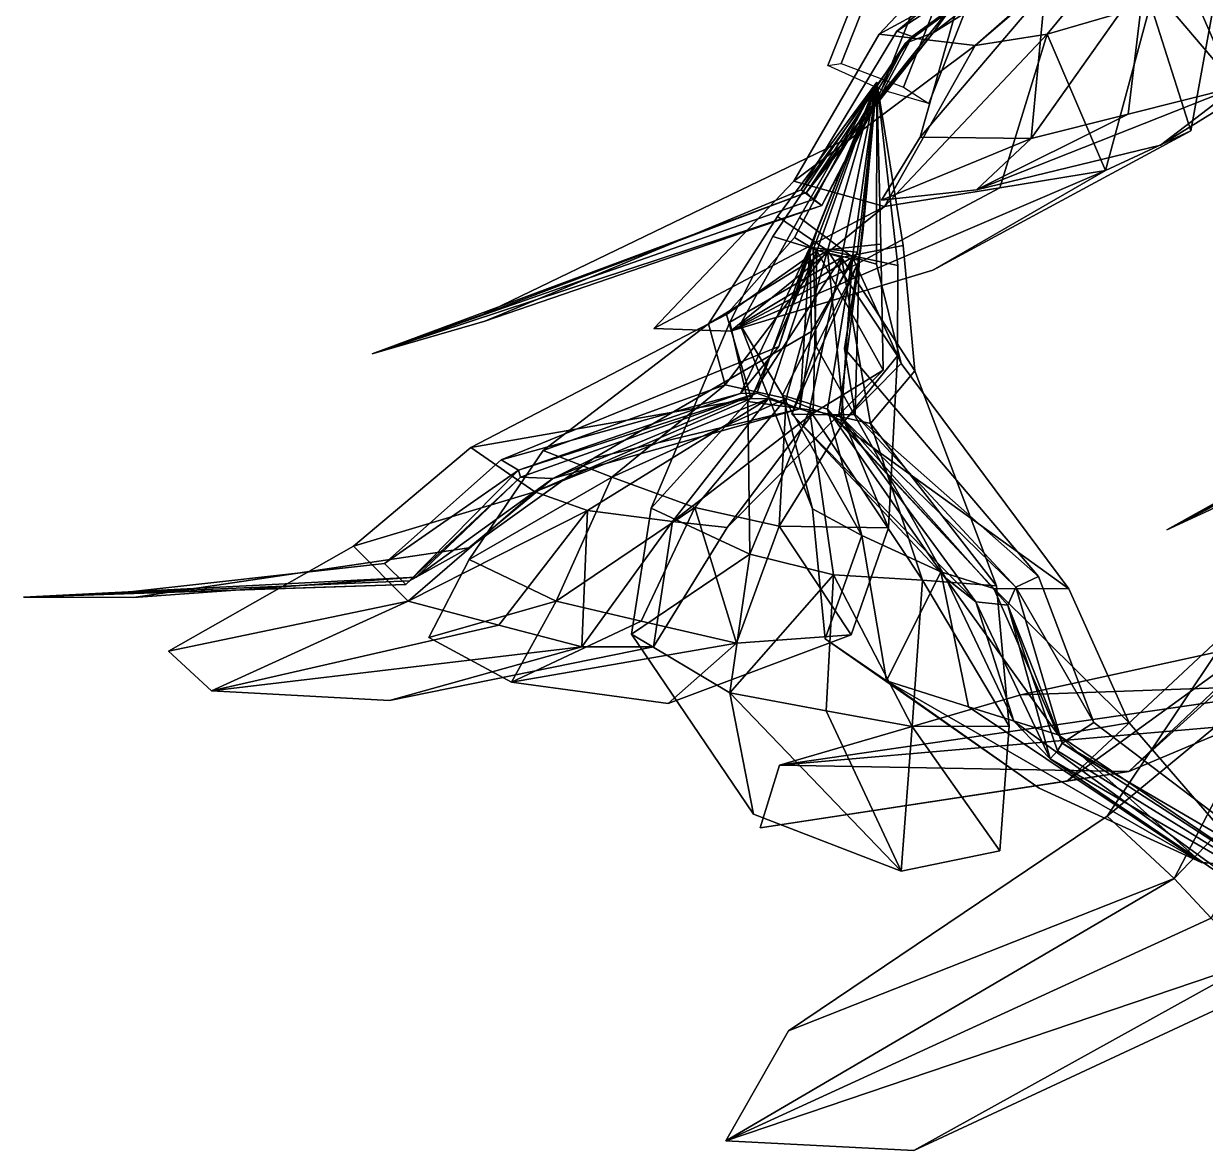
# Model space of a CAD drawing. Header units: metres. Extents: x -488 to 282, y -579 to 399.
# Drawn here: x -27.3 to 29.6, y -548.7 to -494.5 of the extents above; entities that cross this region are included whole.
import ezdxf

# ---------------------------------------------------------------- set-up
doc = ezdxf.new("R2010")
doc.units = ezdxf.units.M

msp = doc.modelspace()

# ---------------------------------------------------------------- linework, layer by layer
at = {"layer": 'coreopsi_1Pdcel', "color": 3}
for points in [[(15.198, -487.0101, 26.0149), (11.4517, -496.4771, 25.01348), (12.09567, -496.3946, 21.85), (15.9018, -486.7533, 22.8736)], [(17.8444, -488.0185, 27.5668), (14.0383, -497.6598, 26.5431), (11.4517, -496.4771, 25.01348), (15.198, -487.0101, 26.0149)], [(15.9018, -486.7533, 22.8736), (12.09567, -496.3946, 21.85), (15.08613, -497.5255, 21.3951), (18.9897, -487.6006, 22.4548)], [(18.9897, -487.6006, 22.4548), (15.08613, -497.5255, 21.3951), (16.3048, -498.3192, 24.3394), (20.2085, -488.3943, 25.3991)], [(20.2085, -488.3943, 25.3991), (16.3048, -498.3192, 24.3394), (14.0383, -497.6598, 26.5431), (17.8444, -488.0185, 27.5668)]]:
    msp.add_3dface(points, dxfattribs=at)
at = {"layer": 'coreopsi_1Petal1', "color": 3}
for points in [[(27.7018, -487.4838, 30.04457), (13.9156, -494.9776, 35.6276), (24.6648, -483.5708, 29.04491)], [(27.7018, -487.4838, 30.04457), (24.6648, -483.5708, 29.04491), (13.9156, -494.9776, 35.6276)], [(27.995, -483.9284, 35.2218), (14.7785, -494.8311, 36.1525), (26.3903, -487.1385, 32.1932)], [(27.995, -483.9284, 35.2218), (26.3903, -487.1385, 32.1932), (14.7785, -494.8311, 36.1525)], [(26.3903, -487.1385, 32.1932), (14.7785, -494.8311, 36.1525), (15.5013, -495.0835, 31.8215)], [(26.3903, -487.1385, 32.1932), (15.5013, -495.0835, 31.8215), (14.7785, -494.8311, 36.1525)], [(26.9294, -486.8288, 28.5135), (15.5013, -495.0835, 31.8215), (15.1873, -495.4066, 26.0711)], [(26.9294, -486.8288, 28.5135), (15.1873, -495.4066, 26.0711), (15.5013, -495.0835, 31.8215)], [(15.1873, -495.4066, 26.0711), (16.5144, -494.9066, 21.2611), (26.9294, -486.8288, 28.5135)], [(15.1873, -495.4066, 26.0711), (26.9294, -486.8288, 28.5135), (16.5144, -494.9066, 21.2611)], [(26.3903, -487.1385, 32.1932), (15.5013, -495.0835, 31.8215), (26.9294, -486.8288, 28.5135)], [(26.3903, -487.1385, 32.1932), (26.9294, -486.8288, 28.5135), (15.5013, -495.0835, 31.8215)], [(26.9294, -486.8288, 28.5135), (16.5144, -494.9066, 21.2611), (29.2973, -486.9234, 25.6984)], [(26.9294, -486.8288, 28.5135), (29.2973, -486.9234, 25.6984), (16.5144, -494.9066, 21.2611)], [(16.5144, -494.9066, 21.2611), (17.8337, -493.076, 15.3004), (29.2973, -486.9234, 25.6984)], [(16.5144, -494.9066, 21.2611), (29.2973, -486.9234, 25.6984), (17.8337, -493.076, 15.3004)], [(28.8555, -486.7067, 33.4512), (18.5477, -495.5125, 39.9726), (27.7018, -487.4838, 30.04457)], [(28.8555, -486.7067, 33.4512), (27.7018, -487.4838, 30.04457), (18.5477, -495.5125, 39.9726)], [(22.00934, -494.9742, 43.5607), (18.5477, -495.5125, 39.9726), (28.8555, -486.7067, 33.4512)], [(22.00934, -494.9742, 43.5607), (28.8555, -486.7067, 33.4512), (18.5477, -495.5125, 39.9726)], [(28.8555, -486.7067, 33.4512), (26.9892, -493.5287, 46.08702), (22.00934, -494.9742, 43.5607)], [(28.8555, -486.7067, 33.4512), (22.00934, -494.9742, 43.5607), (26.9892, -493.5287, 46.08702)], [(18.5477, -495.5125, 39.9726), (13.9156, -494.9776, 35.6276), (27.7018, -487.4838, 30.04457)], [(18.5477, -495.5125, 39.9726), (27.7018, -487.4838, 30.04457), (13.9156, -494.9776, 35.6276)], [(31.1522, -497.5152, 2.3435), (31.4731, -491.2806, 10.4116), (26.697, -492.2815, 11.5668)], [(31.1522, -497.5152, 2.3435), (26.697, -492.2815, 11.5668), (31.4731, -491.2806, 10.4116)], [(26.697, -492.2815, 11.5668), (21.9139, -492.8524, 14.7396), (21.2422, -500.0014, 8.7825)], [(26.697, -492.2815, 11.5668), (21.2422, -500.0014, 8.7825), (21.9139, -492.8524, 14.7396)], [(26.697, -492.2815, 11.5668), (21.2422, -500.0014, 8.7825), (25.9127, -498.8219, 5.6714)], [(26.697, -492.2815, 11.5668), (25.9127, -498.8219, 5.6714), (21.2422, -500.0014, 8.7825)], [(25.9127, -498.8219, 5.6714), (31.1522, -497.5152, 2.3435), (26.697, -492.2815, 11.5668)], [(25.9127, -498.8219, 5.6714), (26.697, -492.2815, 11.5668), (31.1522, -497.5152, 2.3435)], [(17.8189, -493.1345, 16.3192), (15.8968, -499.9295, 10.8576), (21.9139, -492.8524, 14.7396)], [(17.8189, -493.1345, 16.3192), (21.9139, -492.8524, 14.7396), (15.8968, -499.9295, 10.8576)], [(21.9139, -492.8524, 14.7396), (15.8968, -499.9295, 10.8576), (21.2422, -500.0014, 8.7825)], [(21.9139, -492.8524, 14.7396), (21.2422, -500.0014, 8.7825), (15.8968, -499.9295, 10.8576)], [(30.2465, -492.3812, 48.8103), (28.9328, -499.6248, 53.8601), (26.9892, -493.5287, 46.08702)], [(30.2465, -492.3812, 48.8103), (26.9892, -493.5287, 46.08702), (28.9328, -499.6248, 53.8601)], [(35.06373, -492.5769, 47.6144), (31.4366, -498.5365, 56.00986), (28.8937, -492.6774, 49.2091)], [(35.06373, -492.5769, 47.6144), (28.8937, -492.6774, 49.2091), (31.4366, -498.5365, 56.00986)], [(16.5144, -494.9066, 21.2611), (12.2603, -500.0669, 12.6338), (17.8337, -493.076, 15.3004)], [(16.5144, -494.9066, 21.2611), (17.8337, -493.076, 15.3004), (12.2603, -500.0669, 12.6338)], [(22.00934, -494.9742, 43.5607), (26.9892, -493.5287, 46.08702), (24.8198, -501.5381, 50.3519)], [(22.00934, -494.9742, 43.5607), (24.8198, -501.5381, 50.3519), (26.9892, -493.5287, 46.08702)], [(26.9892, -493.5287, 46.08702), (28.9328, -499.6248, 53.8601), (24.8198, -501.5381, 50.3519)], [(26.9892, -493.5287, 46.08702), (24.8198, -501.5381, 50.3519), (28.9328, -499.6248, 53.8601)], [(31.1522, -497.5152, 2.3435), (27.465, -500.3227, -14.3286), (36.9529, -494.4511, 1.5192)], [(31.1522, -497.5152, 2.3435), (36.9529, -494.4511, 1.5192), (27.465, -500.3227, -14.3286)], [(18.5477, -495.5125, 39.9726), (9.8137, -502.0589, 40.1082), (13.9156, -494.9776, 35.6276)], [(18.5477, -495.5125, 39.9726), (13.9156, -494.9776, 35.6276), (9.8137, -502.0589, 40.1082)], [(14.7785, -494.8311, 36.1525), (10.156, -502.4681, 36.09411), (15.5013, -495.0835, 31.8215)], [(14.7785, -494.8311, 36.1525), (15.5013, -495.0835, 31.8215), (10.156, -502.4681, 36.09411)], [(15.5013, -495.0835, 31.8215), (10.156, -502.4681, 36.09411), (11.1523, -503.231, 30.4986)], [(15.5013, -495.0835, 31.8215), (11.1523, -503.231, 30.4986), (10.156, -502.4681, 36.09411)], [(10.4265, -502.5982, 18.4602), (12.2603, -500.0669, 12.6338), (16.5144, -494.9066, 21.2611)], [(10.4265, -502.5982, 18.4602), (16.5144, -494.9066, 21.2611), (12.2603, -500.0669, 12.6338)], [(10.4265, -502.5982, 18.4602), (16.5144, -494.9066, 21.2611), (15.1873, -495.4066, 26.0711)], [(10.4265, -502.5982, 18.4602), (15.1873, -495.4066, 26.0711), (16.5144, -494.9066, 21.2611)], [(15.1873, -495.4066, 26.0711), (15.5013, -495.0835, 31.8215), (11.1523, -503.231, 30.4986)], [(15.1873, -495.4066, 26.0711), (11.1523, -503.231, 30.4986), (15.5013, -495.0835, 31.8215)], [(14.1698, -503.2794, 44.9302), (18.5477, -495.5125, 39.9726), (22.00934, -494.9742, 43.5607)], [(14.1698, -503.2794, 44.9302), (22.00934, -494.9742, 43.5607), (18.5477, -495.5125, 39.9726)], [(19.7349, -502.3706, 47.8349), (14.1698, -503.2794, 44.9302), (22.00934, -494.9742, 43.5607)], [(19.7349, -502.3706, 47.8349), (22.00934, -494.9742, 43.5607), (14.1698, -503.2794, 44.9302)], [(22.00934, -494.9742, 43.5607), (24.8198, -501.5381, 50.3519), (19.7349, -502.3706, 47.8349)], [(22.00934, -494.9742, 43.5607), (19.7349, -502.3706, 47.8349), (24.8198, -501.5381, 50.3519)], [(14.1698, -503.2794, 44.9302), (9.8137, -502.0589, 40.1082), (18.5477, -495.5125, 39.9726)], [(14.1698, -503.2794, 44.9302), (18.5477, -495.5125, 39.9726), (9.8137, -502.0589, 40.1082)], [(10.7445, -502.9404, 24.786), (10.4265, -502.5982, 18.4602), (15.1873, -495.4066, 26.0711)], [(10.7445, -502.9404, 24.786), (15.1873, -495.4066, 26.0711), (10.4265, -502.5982, 18.4602)], [(15.1873, -495.4066, 26.0711), (11.1523, -503.231, 30.4986), (10.7445, -502.9404, 24.786)], [(15.1873, -495.4066, 26.0711), (10.7445, -502.9404, 24.786), (11.1523, -503.231, 30.4986)], [(12.1118, -505.7284, 24.4715), (8.7939, -504.7173, 23.9012), (13.8052, -497.2786, 23.8232)], [(12.1118, -505.7284, 24.4715), (13.8052, -497.2786, 23.8232), (8.7939, -504.7173, 23.9012)], [(13.8052, -497.2786, 23.8232), (9.0233, -503.7532, 23.9434), (11.4348, -505.3997, 22.0579)], [(13.8052, -497.2786, 23.8232), (11.4348, -505.3997, 22.0579), (9.0233, -503.7532, 23.9434)], [(10.9132, -505.4147, 24.179), (9.8348, -504.77, 20.896), (13.8052, -497.2786, 23.8232)], [(10.9132, -505.4147, 24.179), (13.8052, -497.2786, 23.8232), (9.8348, -504.77, 20.896)], [(13.8052, -497.2786, 23.8232), (10.08657, -503.8118, 20.9438), (12.6335, -505.7133, 22.3504)], [(13.8052, -497.2786, 23.8232), (12.6335, -505.7133, 22.3504), (10.08657, -503.8118, 20.9438)], [(13.8052, -497.2786, 23.8232), (10.9545, -504.386, 26.3052), (10.5869, -505.2525, 22.9592)], [(13.8052, -497.2786, 23.8232), (10.5869, -505.2525, 22.9592), (10.9545, -504.386, 26.3052)], [(10.5869, -505.2525, 22.9592), (12.8789, -505.4765, 20.3035), (13.8052, -497.2786, 23.8232)], [(10.5869, -505.2525, 22.9592), (13.8052, -497.2786, 23.8232), (12.8789, -505.4765, 20.3035)], [(12.9598, -505.8756, 23.5702), (10.741, -505.3528, 26.2461), (13.8052, -497.2786, 23.8232)], [(12.9598, -505.8756, 23.5702), (13.8052, -497.2786, 23.8232), (10.741, -505.3528, 26.2461)], [(13.8052, -497.2786, 23.8232), (14.00475, -505.0956, 25.7353), (10.9132, -505.4147, 24.179)], [(13.8052, -497.2786, 23.8232), (10.9132, -505.4147, 24.179), (14.00475, -505.0956, 25.7353)], [(11.4348, -505.3997, 22.0579), (14.826, -506.1121, 22.6484), (13.8052, -497.2786, 23.8232)], [(11.4348, -505.3997, 22.0579), (13.8052, -497.2786, 23.8232), (14.826, -506.1121, 22.6484)], [(13.8052, -497.2786, 23.8232), (15.06802, -505.1541, 22.7357), (12.1118, -505.7284, 24.4715)], [(13.8052, -497.2786, 23.8232), (12.1118, -505.7284, 24.4715), (15.06802, -505.1541, 22.7357)], [(12.6335, -505.7133, 22.3504), (13.7851, -506.0594, 25.6535), (13.8052, -497.2786, 23.8232)], [(12.6335, -505.7133, 22.3504), (13.8052, -497.2786, 23.8232), (13.7851, -506.0594, 25.6535)], [(13.8052, -497.2786, 23.8232), (13.1367, -504.5213, 20.3739), (12.9598, -505.8756, 23.5702)], [(13.8052, -497.2786, 23.8232), (12.9598, -505.8756, 23.5702), (13.1367, -504.5213, 20.3739)], [(18.6083, -502.4657, -15.629), (27.465, -500.3227, -14.3286), (31.1522, -497.5152, 2.3435)], [(18.6083, -502.4657, -15.629), (31.1522, -497.5152, 2.3435), (27.465, -500.3227, -14.3286)], [(18.6083, -502.4657, -15.629), (31.1522, -497.5152, 2.3435), (25.9127, -498.8219, 5.6714)], [(18.6083, -502.4657, -15.629), (25.9127, -498.8219, 5.6714), (31.1522, -497.5152, 2.3435)], [(25.9127, -498.8219, 5.6714), (21.2422, -500.0014, 8.7825), (18.6083, -502.4657, -15.629)], [(25.9127, -498.8219, 5.6714), (18.6083, -502.4657, -15.629), (21.2422, -500.0014, 8.7825)], [(28.9328, -499.6248, 53.8601), (16.499, -506.334, 64.5978), (24.8198, -501.5381, 50.3519)], [(28.9328, -499.6248, 53.8601), (24.8198, -501.5381, 50.3519), (16.499, -506.334, 64.5978)], [(10.4265, -502.5982, 18.4602), (-5.1646, -508.4746, 13.7887), (12.2603, -500.0669, 12.6338)], [(10.4265, -502.5982, 18.4602), (12.2603, -500.0669, 12.6338), (-5.1646, -508.4746, 13.7887)], [(15.8968, -499.9295, 10.8576), (14.02906, -502.9638, -6.5268), (21.2422, -500.0014, 8.7825)], [(15.8968, -499.9295, 10.8576), (21.2422, -500.0014, 8.7825), (14.02906, -502.9638, -6.5268)], [(21.2422, -500.0014, 8.7825), (14.02906, -502.9638, -6.5268), (18.6083, -502.4657, -15.629)], [(21.2422, -500.0014, 8.7825), (18.6083, -502.4657, -15.629), (14.02906, -502.9638, -6.5268)], [(24.8198, -501.5381, 50.3519), (16.499, -506.334, 64.5978), (6.7542, -509.275, 65.2755)], [(24.8198, -501.5381, 50.3519), (6.7542, -509.275, 65.2755), (16.499, -506.334, 64.5978)], [(19.7349, -502.3706, 47.8349), (24.8198, -501.5381, 50.3519), (6.7542, -509.275, 65.2755)], [(19.7349, -502.3706, 47.8349), (6.7542, -509.275, 65.2755), (24.8198, -501.5381, 50.3519)], [(10.156, -502.4681, 36.09411), (-5.07178, -508.8034, 29.5448), (11.1523, -503.231, 30.4986)], [(10.156, -502.4681, 36.09411), (11.1523, -503.231, 30.4986), (-5.07178, -508.8034, 29.5448)], [(14.1698, -503.2794, 44.9302), (3.07202, -509.1466, 56.8404), (9.8137, -502.0589, 40.1082)], [(14.1698, -503.2794, 44.9302), (9.8137, -502.0589, 40.1082), (3.07202, -509.1466, 56.8404)], [(6.7542, -509.275, 65.2755), (14.1698, -503.2794, 44.9302), (19.7349, -502.3706, 47.8349)], [(6.7542, -509.275, 65.2755), (19.7349, -502.3706, 47.8349), (14.1698, -503.2794, 44.9302)], [(-10.4969, -510.3684, 21.0486), (-5.1646, -508.4746, 13.7887), (10.4265, -502.5982, 18.4602)], [(-10.4969, -510.3684, 21.0486), (10.4265, -502.5982, 18.4602), (-5.1646, -508.4746, 13.7887)], [(-10.4969, -510.3684, 21.0486), (10.4265, -502.5982, 18.4602), (10.7445, -502.9404, 24.786)], [(-10.4969, -510.3684, 21.0486), (10.7445, -502.9404, 24.786), (10.4265, -502.5982, 18.4602)], [(10.7445, -502.9404, 24.786), (11.1523, -503.231, 30.4986), (-10.4969, -510.3684, 21.0486)], [(10.7445, -502.9404, 24.786), (-10.4969, -510.3684, 21.0486), (11.1523, -503.231, 30.4986)], [(11.1523, -503.231, 30.4986), (-5.07178, -508.8034, 29.5448), (-10.4969, -510.3684, 21.0486)], [(11.1523, -503.231, 30.4986), (-10.4969, -510.3684, 21.0486), (-5.07178, -508.8034, 29.5448)], [(6.7542, -509.275, 65.2755), (3.07202, -509.1466, 56.8404), (14.1698, -503.2794, 44.9302)], [(6.7542, -509.275, 65.2755), (14.1698, -503.2794, 44.9302), (3.07202, -509.1466, 56.8404)], [(9.0233, -503.7532, 23.9434), (5.7023, -508.9291, 24.2155), (11.4348, -505.3997, 22.0579)], [(9.0233, -503.7532, 23.9434), (11.4348, -505.3997, 22.0579), (5.7023, -508.9291, 24.2155)], [(10.08657, -503.8118, 20.9438), (7.2284, -508.9623, 19.1561), (12.6335, -505.7133, 22.3504)], [(10.08657, -503.8118, 20.9438), (12.6335, -505.7133, 22.3504), (7.2284, -508.9623, 19.1561)], [(10.9132, -505.4147, 24.179), (6.565, -508.4743, 20.7408), (9.8348, -504.77, 20.896)], [(10.9132, -505.4147, 24.179), (9.8348, -504.77, 20.896), (6.565, -508.4743, 20.7408)], [(12.1118, -505.7284, 24.4715), (6.7343, -508.8482, 25.6708), (8.7939, -504.7173, 23.9012)], [(12.1118, -505.7284, 24.4715), (8.7939, -504.7173, 23.9012), (6.7343, -508.8482, 25.6708)], [(10.9545, -504.386, 26.3052), (9.09513, -510.014, 27.9668), (10.5869, -505.2525, 22.9592)], [(10.9545, -504.386, 26.3052), (10.5869, -505.2525, 22.9592), (9.09513, -510.014, 27.9668)], [(13.1367, -504.5213, 20.3739), (12.2451, -510.1116, 17.9561), (12.9598, -505.8756, 23.5702)], [(13.1367, -504.5213, 20.3739), (12.9598, -505.8756, 23.5702), (12.2451, -510.1116, 17.9561)], [(10.5869, -505.2525, 22.9592), (7.2346, -512.2811, 25.3117), (8.02174, -512.269, 22.2678)], [(10.5869, -505.2525, 22.9592), (8.02174, -512.269, 22.2678), (7.2346, -512.2811, 25.3117)], [(10.5869, -505.2525, 22.9592), (9.09513, -510.014, 27.9668), (7.2346, -512.2811, 25.3117)], [(10.5869, -505.2525, 22.9592), (7.2346, -512.2811, 25.3117), (9.09513, -510.014, 27.9668)], [(8.02174, -512.269, 22.2678), (10.1068, -513.0131, 20.09781), (10.5869, -505.2525, 22.9592)], [(8.02174, -512.269, 22.2678), (10.5869, -505.2525, 22.9592), (10.1068, -513.0131, 20.09781)], [(10.1068, -513.0131, 20.09781), (10.66, -509.2999, 18.09072), (10.5869, -505.2525, 22.9592)], [(10.1068, -513.0131, 20.09781), (10.5869, -505.2525, 22.9592), (10.66, -509.2999, 18.09072)], [(10.5869, -505.2525, 22.9592), (10.66, -509.2999, 18.09072), (12.8789, -505.4765, 20.3035)], [(10.5869, -505.2525, 22.9592), (12.8789, -505.4765, 20.3035), (10.66, -509.2999, 18.09072)], [(12.9598, -505.8756, 23.5702), (10.8792, -510.014, 27.8869), (10.741, -505.3528, 26.2461)], [(12.9598, -505.8756, 23.5702), (10.741, -505.3528, 26.2461), (10.8792, -510.014, 27.8869)], [(14.00475, -505.0956, 25.7353), (14.1118, -511.1633, 26.7668), (10.9132, -505.4147, 24.179)], [(14.00475, -505.0956, 25.7353), (10.9132, -505.4147, 24.179), (14.1118, -511.1633, 26.7668)], [(15.06802, -505.1541, 22.7357), (15.6379, -511.1965, 21.7074), (12.1118, -505.7284, 24.4715)], [(15.06802, -505.1541, 22.7357), (12.1118, -505.7284, 24.4715), (15.6379, -511.1965, 21.7074)], [(11.4348, -505.3997, 22.0579), (5.7023, -508.9291, 24.2155), (6.5011, -511.8563, 21.6768)], [(11.4348, -505.3997, 22.0579), (6.5011, -511.8563, 21.6768), (5.7023, -508.9291, 24.2155)], [(11.4348, -505.3997, 22.0579), (6.5011, -511.8563, 21.6768), (9.4367, -512.5146, 20.7638)], [(11.4348, -505.3997, 22.0579), (9.4367, -512.5146, 20.7638), (6.5011, -511.8563, 21.6768)], [(7.7621, -512.5198, 21.3095), (6.565, -508.4743, 20.7408), (10.9132, -505.4147, 24.179)], [(7.7621, -512.5198, 21.3095), (10.9132, -505.4147, 24.179), (6.565, -508.4743, 20.7408)], [(7.6001, -512.6605, 23.9859), (6.7343, -508.8482, 25.6708), (12.1118, -505.7284, 24.4715)], [(7.6001, -512.6605, 23.9859), (12.1118, -505.7284, 24.4715), (6.7343, -508.8482, 25.6708)], [(12.6335, -505.7133, 22.3504), (7.2284, -508.9623, 19.1561), (9.2575, -512.3578, 19.0905)], [(12.6335, -505.7133, 22.3504), (9.2575, -512.3578, 19.0905), (7.2284, -508.9623, 19.1561)], [(10.5664, -513.0632, 24.7916), (7.6001, -512.6605, 23.9859), (12.1118, -505.7284, 24.4715)], [(10.5664, -513.0632, 24.7916), (12.1118, -505.7284, 24.4715), (7.6001, -512.6605, 23.9859)], [(8.5662, -512.5397, 24.3034), (7.7621, -512.5198, 21.3095), (10.9132, -505.4147, 24.179)], [(8.5662, -512.5397, 24.3034), (10.9132, -505.4147, 24.179), (7.7621, -512.5198, 21.3095)], [(10.9132, -505.4147, 24.179), (10.7457, -513.2199, 26.4649), (8.5662, -512.5397, 24.3034)], [(10.9132, -505.4147, 24.179), (8.5662, -512.5397, 24.3034), (10.7457, -513.2199, 26.4649)], [(12.6335, -505.7133, 22.3504), (9.2575, -512.3578, 19.0905), (11.4369, -513.038, 21.252)], [(12.6335, -505.7133, 22.3504), (11.4369, -513.038, 21.252), (9.2575, -512.3578, 19.0905)], [(9.4367, -512.5146, 20.7638), (12.2284, -513.6294, 21.5214), (11.4348, -505.3997, 22.0579)], [(9.4367, -512.5146, 20.7638), (11.4348, -505.3997, 22.0579), (12.2284, -513.6294, 21.5214)], [(11.9814, -513.3088, 23.2876), (9.7217, -513.2767, 25.4096), (12.9598, -505.8756, 23.5702)], [(11.9814, -513.3088, 23.2876), (12.9598, -505.8756, 23.5702), (9.7217, -513.2767, 25.4096)], [(9.7217, -513.2767, 25.4096), (10.8792, -510.014, 27.8869), (12.9598, -505.8756, 23.5702)], [(9.7217, -513.2767, 25.4096), (12.9598, -505.8756, 23.5702), (10.8792, -510.014, 27.8869)], [(12.1118, -505.7284, 24.4715), (13.5021, -513.7215, 23.8785), (10.5664, -513.0632, 24.7916)], [(12.1118, -505.7284, 24.4715), (10.5664, -513.0632, 24.7916), (13.5021, -513.7215, 23.8785)], [(10.9132, -505.4147, 24.179), (14.1118, -511.1633, 26.7668), (10.7457, -513.2199, 26.4649)], [(10.9132, -505.4147, 24.179), (10.7457, -513.2199, 26.4649), (14.1118, -511.1633, 26.7668)], [(11.4348, -505.3997, 22.0579), (14.8049, -510.4658, 20.3068), (14.826, -506.1121, 22.6484)], [(11.4348, -505.3997, 22.0579), (14.826, -506.1121, 22.6484), (14.8049, -510.4658, 20.3068)], [(12.2284, -513.6294, 21.5214), (14.8049, -510.4658, 20.3068), (11.4348, -505.3997, 22.0579)], [(12.2284, -513.6294, 21.5214), (11.4348, -505.3997, 22.0579), (14.8049, -510.4658, 20.3068)], [(11.4369, -513.038, 21.252), (12.06647, -513.7701, 24.1979), (12.6335, -505.7133, 22.3504)], [(11.4369, -513.038, 21.252), (12.6335, -505.7133, 22.3504), (12.06647, -513.7701, 24.1979)], [(12.9598, -505.8756, 23.5702), (12.7685, -513.2966, 20.2437), (11.9814, -513.3088, 23.2876)], [(12.9598, -505.8756, 23.5702), (11.9814, -513.3088, 23.2876), (12.7685, -513.2966, 20.2437)], [(12.06647, -513.7701, 24.1979), (14.9742, -510.8396, 25.2368), (12.6335, -505.7133, 22.3504)], [(12.06647, -513.7701, 24.1979), (12.6335, -505.7133, 22.3504), (14.9742, -510.8396, 25.2368)], [(12.1118, -505.7284, 24.4715), (15.6379, -511.1965, 21.7074), (13.5021, -513.7215, 23.8785)], [(12.1118, -505.7284, 24.4715), (13.5021, -513.7215, 23.8785), (15.6379, -511.1965, 21.7074)], [(12.9598, -505.8756, 23.5702), (12.2451, -510.1116, 17.9561), (12.7685, -513.2966, 20.2437)], [(12.9598, -505.8756, 23.5702), (12.7685, -513.2966, 20.2437), (12.2451, -510.1116, 17.9561)], [(12.6335, -505.7133, 22.3504), (14.9742, -510.8396, 25.2368), (13.7851, -506.0594, 25.6535)], [(12.6335, -505.7133, 22.3504), (13.7851, -506.0594, 25.6535), (14.9742, -510.8396, 25.2368)], [(7.7621, -512.5198, 21.3095), (-5.7468, -514.8779, 24.2801), (6.565, -508.4743, 20.7408)], [(7.7621, -512.5198, 21.3095), (6.565, -508.4743, 20.7408), (-5.7468, -514.8779, 24.2801)], [(5.7023, -508.9291, 24.2155), (-2.2683, -515.0251, 13.8105), (6.5011, -511.8563, 21.6768)], [(5.7023, -508.9291, 24.2155), (6.5011, -511.8563, 21.6768), (-2.2683, -515.0251, 13.8105)], [(10.1068, -513.0131, 20.09781), (0.1703, -515.3989, 10.4826), (10.66, -509.2999, 18.09072)], [(10.1068, -513.0131, 20.09781), (10.66, -509.2999, 18.09072), (0.1703, -515.3989, 10.4826)], [(7.6001, -512.6605, 23.9859), (2.9416, -517.8105, 36.1782), (6.7343, -508.8482, 25.6708)], [(7.6001, -512.6605, 23.9859), (6.7343, -508.8482, 25.6708), (2.9416, -517.8105, 36.1782)], [(7.2284, -508.9623, 19.1561), (10.7049, -517.8342, 8.2859), (9.2575, -512.3578, 19.0905)], [(7.2284, -508.9623, 19.1561), (9.2575, -512.3578, 19.0905), (10.7049, -517.8342, 8.2859)], [(9.09513, -510.014, 27.9668), (-4.2898, -515.4678, 27.7314), (7.2346, -512.2811, 25.3117)], [(9.09513, -510.014, 27.9668), (7.2346, -512.2811, 25.3117), (-4.2898, -515.4678, 27.7314)], [(9.7217, -513.2767, 25.4096), (17.1381, -521.1675, 34.332), (10.8792, -510.014, 27.8869)], [(9.7217, -513.2767, 25.4096), (10.8792, -510.014, 27.8869), (17.1381, -521.1675, 34.332)], [(12.2284, -513.6294, 21.5214), (14.3668, -518.7559, 8.6364), (14.8049, -510.4658, 20.3068)], [(12.2284, -513.6294, 21.5214), (14.8049, -510.4658, 20.3068), (14.3668, -518.7559, 8.6364)], [(12.2451, -510.1116, 17.9561), (21.5983, -521.0986, 17.08327), (12.7685, -513.2966, 20.2437)], [(12.2451, -510.1116, 17.9561), (12.7685, -513.2966, 20.2437), (21.5983, -521.0986, 17.08327)], [(12.06647, -513.7701, 24.1979), (23.0553, -521.6885, 20.5345), (14.9742, -510.8396, 25.2368)], [(12.06647, -513.7701, 24.1979), (14.9742, -510.8396, 25.2368), (23.0553, -521.6885, 20.5345)], [(14.1118, -511.1633, 26.7668), (6.6035, -518.7322, 36.5288), (10.7457, -513.2199, 26.4649)], [(14.1118, -511.1633, 26.7668), (10.7457, -513.2199, 26.4649), (6.6035, -518.7322, 36.5288)], [(15.6379, -511.1965, 21.7074), (19.5768, -521.5413, 31.00415), (13.5021, -513.7215, 23.8785)], [(15.6379, -511.1965, 21.7074), (13.5021, -513.7215, 23.8785), (19.5768, -521.5413, 31.00415)], [(6.5011, -511.8563, 21.6768), (-2.2683, -515.0251, 13.8105), (1.04637, -516.3053, 12.7602)], [(6.5011, -511.8563, 21.6768), (1.04637, -516.3053, 12.7602), (-2.2683, -515.0251, 13.8105)], [(6.5011, -511.8563, 21.6768), (1.04637, -516.3053, 12.7602), (9.4367, -512.5146, 20.7638)], [(6.5011, -511.8563, 21.6768), (9.4367, -512.5146, 20.7638), (1.04637, -516.3053, 12.7602)], [(-2.6593, -517.0226, 28.114), (-5.7468, -514.8779, 24.2801), (7.7621, -512.5198, 21.3095)], [(-2.6593, -517.0226, 28.114), (7.7621, -512.5198, 21.3095), (-5.7468, -514.8779, 24.2801)], [(7.2346, -512.2811, 25.3117), (-4.2898, -515.4678, 27.7314), (-3.4473, -515.9717, 24.1585)], [(7.2346, -512.2811, 25.3117), (-3.4473, -515.9717, 24.1585), (-4.2898, -515.4678, 27.7314)], [(7.2346, -512.2811, 25.3117), (-3.4473, -515.9717, 24.1585), (8.02174, -512.269, 22.2678)], [(7.2346, -512.2811, 25.3117), (8.02174, -512.269, 22.2678), (-3.4473, -515.9717, 24.1585)], [(8.02174, -512.269, 22.2678), (-3.4473, -515.9717, 24.1585), (-3.3456, -516.314, 19.3122)], [(8.02174, -512.269, 22.2678), (-3.3456, -516.314, 19.3122), (-3.4473, -515.9717, 24.1585)], [(-3.3456, -516.314, 19.3122), (-1.7945, -516.3765, 15.3831), (8.02174, -512.269, 22.2678)], [(-3.3456, -516.314, 19.3122), (8.02174, -512.269, 22.2678), (-1.7945, -516.3765, 15.3831)], [(8.5662, -512.5397, 24.3034), (-2.6593, -517.0226, 28.114), (7.7621, -512.5198, 21.3095)], [(8.5662, -512.5397, 24.3034), (7.7621, -512.5198, 21.3095), (-2.6593, -517.0226, 28.114)], [(-0.1204, -517.9177, 31.3699), (-2.6593, -517.0226, 28.114), (8.5662, -512.5397, 24.3034)], [(-0.1204, -517.9177, 31.3699), (8.5662, -512.5397, 24.3034), (-2.6593, -517.0226, 28.114)], [(8.02174, -512.269, 22.2678), (-1.7945, -516.3765, 15.3831), (10.1068, -513.0131, 20.09781)], [(8.02174, -512.269, 22.2678), (10.1068, -513.0131, 20.09781), (-1.7945, -516.3765, 15.3831)], [(8.5662, -512.5397, 24.3034), (3.9718, -518.4501, 33.9358), (-0.1204, -517.9177, 31.3699)], [(8.5662, -512.5397, 24.3034), (-0.1204, -517.9177, 31.3699), (3.9718, -518.4501, 33.9358)], [(9.4367, -512.5146, 20.7638), (1.04637, -516.3053, 12.7602), (5.03592, -517.7689, 10.4032)], [(9.4367, -512.5146, 20.7638), (5.03592, -517.7689, 10.4032), (1.04637, -516.3053, 12.7602)], [(7.6863, -520.0228, 34.9847), (2.9416, -517.8105, 36.1782), (7.6001, -512.6605, 23.9859)], [(7.6863, -520.0228, 34.9847), (7.6001, -512.6605, 23.9859), (2.9416, -517.8105, 36.1782)], [(10.7457, -513.2199, 26.4649), (3.9718, -518.4501, 33.9358), (8.5662, -512.5397, 24.3034)], [(10.7457, -513.2199, 26.4649), (8.5662, -512.5397, 24.3034), (3.9718, -518.4501, 33.9358)], [(5.03592, -517.7689, 10.4032), (9.1019, -518.6647, 9.687), (9.4367, -512.5146, 20.7638)], [(5.03592, -517.7689, 10.4032), (9.4367, -512.5146, 20.7638), (9.1019, -518.6647, 9.687)], [(10.5664, -513.0632, 24.7916), (7.6863, -520.0228, 34.9847), (7.6001, -512.6605, 23.9859)], [(10.5664, -513.0632, 24.7916), (7.6001, -512.6605, 23.9859), (7.6863, -520.0228, 34.9847)], [(9.4367, -512.5146, 20.7638), (9.1019, -518.6647, 9.687), (12.2284, -513.6294, 21.5214)], [(9.4367, -512.5146, 20.7638), (12.2284, -513.6294, 21.5214), (9.1019, -518.6647, 9.687)], [(9.2575, -512.3578, 19.0905), (13.08874, -519.1271, 10.8107), (11.4369, -513.038, 21.252)], [(9.2575, -512.3578, 19.0905), (11.4369, -513.038, 21.252), (13.08874, -519.1271, 10.8107)], [(9.2575, -512.3578, 19.0905), (10.7049, -517.8342, 8.2859), (13.08874, -519.1271, 10.8107)], [(9.2575, -512.3578, 19.0905), (13.08874, -519.1271, 10.8107), (10.7049, -517.8342, 8.2859)], [(-1.7945, -516.3765, 15.3831), (0.1703, -515.3989, 10.4826), (10.1068, -513.0131, 20.09781)], [(-1.7945, -516.3765, 15.3831), (10.1068, -513.0131, 20.09781), (0.1703, -515.3989, 10.4826)], [(10.7457, -513.2199, 26.4649), (6.6035, -518.7322, 36.5288), (3.9718, -518.4501, 33.9358)], [(10.7457, -513.2199, 26.4649), (3.9718, -518.4501, 33.9358), (6.6035, -518.7322, 36.5288)], [(11.7279, -521.0182, 34.2617), (7.6863, -520.0228, 34.9847), (10.5664, -513.0632, 24.7916)], [(11.7279, -521.0182, 34.2617), (10.5664, -513.0632, 24.7916), (7.6863, -520.0228, 34.9847)], [(11.9814, -513.3088, 23.2876), (18.5829, -522.311, 29.2886), (9.7217, -513.2767, 25.4096)], [(11.9814, -513.3088, 23.2876), (9.7217, -513.2767, 25.4096), (18.5829, -522.311, 29.2886)], [(18.5829, -522.311, 29.2886), (17.1381, -521.1675, 34.332), (9.7217, -513.2767, 25.4096)], [(18.5829, -522.311, 29.2886), (9.7217, -513.2767, 25.4096), (17.1381, -521.1675, 34.332)], [(13.5021, -513.7215, 23.8785), (16.01424, -521.2719, 31.9863), (10.5664, -513.0632, 24.7916)], [(13.5021, -513.7215, 23.8785), (10.5664, -513.0632, 24.7916), (16.01424, -521.2719, 31.9863)], [(10.5664, -513.0632, 24.7916), (16.01424, -521.2719, 31.9863), (11.7279, -521.0182, 34.2617)], [(10.5664, -513.0632, 24.7916), (11.7279, -521.0182, 34.2617), (16.01424, -521.2719, 31.9863)], [(11.4369, -513.038, 21.252), (13.08874, -519.1271, 10.8107), (16.8843, -520.8694, 13.2951)], [(11.4369, -513.038, 21.252), (16.8843, -520.8694, 13.2951), (13.08874, -519.1271, 10.8107)], [(11.4369, -513.038, 21.252), (19.4476, -521.6649, 16.5576), (12.06647, -513.7701, 24.1979)], [(11.4369, -513.038, 21.252), (12.06647, -513.7701, 24.1979), (19.4476, -521.6649, 16.5576)], [(16.8843, -520.8694, 13.2951), (19.4476, -521.6649, 16.5576), (11.4369, -513.038, 21.252)], [(16.8843, -520.8694, 13.2951), (11.4369, -513.038, 21.252), (19.4476, -521.6649, 16.5576)], [(12.7685, -513.2966, 20.2437), (20.5079, -521.6055, 20.588), (11.9814, -513.3088, 23.2876)], [(12.7685, -513.2966, 20.2437), (11.9814, -513.3088, 23.2876), (20.5079, -521.6055, 20.588)], [(11.9814, -513.3088, 23.2876), (20.5079, -521.6055, 20.588), (20.1095, -522.4731, 25.3527)], [(11.9814, -513.3088, 23.2876), (20.1095, -522.4731, 25.3527), (20.5079, -521.6055, 20.588)], [(20.1095, -522.4731, 25.3527), (18.5829, -522.311, 29.2886), (11.9814, -513.3088, 23.2876)], [(20.1095, -522.4731, 25.3527), (11.9814, -513.3088, 23.2876), (18.5829, -522.311, 29.2886)], [(12.7685, -513.2966, 20.2437), (21.5983, -521.0986, 17.08327), (20.5079, -521.6055, 20.588)], [(12.7685, -513.2966, 20.2437), (20.5079, -521.6055, 20.588), (21.5983, -521.0986, 17.08327)], [(9.1019, -518.6647, 9.687), (14.3668, -518.7559, 8.6364), (12.2284, -513.6294, 21.5214)], [(9.1019, -518.6647, 9.687), (12.2284, -513.6294, 21.5214), (14.3668, -518.7559, 8.6364)], [(19.4476, -521.6649, 16.5576), (23.0553, -521.6885, 20.5345), (12.06647, -513.7701, 24.1979)], [(19.4476, -521.6649, 16.5576), (12.06647, -513.7701, 24.1979), (23.0553, -521.6885, 20.5345)], [(13.5021, -513.7215, 23.8785), (19.5768, -521.5413, 31.00415), (16.01424, -521.2719, 31.9863)], [(13.5021, -513.7215, 23.8785), (16.01424, -521.2719, 31.9863), (19.5768, -521.5413, 31.00415)], [(27.7741, -518.8452, 44.3388), (29.8167, -517.7388, 41.4096), (35.6988, -514.426, 43.3639)], [(27.7741, -518.8452, 44.3388), (35.6988, -514.426, 43.3639), (29.8167, -517.7388, 41.4096)], [(27.7741, -518.8452, 44.3388), (35.6988, -514.426, 43.3639), (35.8308, -514.5579, 45.9334)], [(27.7741, -518.8452, 44.3388), (35.8308, -514.5579, 45.9334), (35.6988, -514.426, 43.3639)], [(-2.6593, -517.0226, 28.114), (-11.4006, -519.6358, 26.9593), (-5.7468, -514.8779, 24.2801)], [(-2.6593, -517.0226, 28.114), (-5.7468, -514.8779, 24.2801), (-11.4006, -519.6358, 26.9593)], [(-2.2683, -515.0251, 13.8105), (-5.8255, -520.2762, 9.7687), (1.04637, -516.3053, 12.7602)], [(-2.2683, -515.0251, 13.8105), (1.04637, -516.3053, 12.7602), (-5.8255, -520.2762, 9.7687)], [(35.8308, -514.5579, 45.9334), (35.9973, -514.6622, 48.2541), (27.7741, -518.8452, 44.3388)], [(35.8308, -514.5579, 45.9334), (27.7741, -518.8452, 44.3388), (35.9973, -514.6622, 48.2541)], [(35.9973, -514.6622, 48.2541), (29.8323, -517.9006, 47.8084), (27.7741, -518.8452, 44.3388)], [(35.9973, -514.6622, 48.2541), (27.7741, -518.8452, 44.3388), (29.8323, -517.9006, 47.8084)], [(-4.2898, -515.4678, 27.7314), (-9.9, -520.4618, 27.3433), (-3.4473, -515.9717, 24.1585)], [(-4.2898, -515.4678, 27.7314), (-3.4473, -515.9717, 24.1585), (-9.9, -520.4618, 27.3433)], [(-1.7945, -516.3765, 15.3831), (-5.8426, -519.7092, 7.8281), (0.1703, -515.3989, 10.4826)], [(-1.7945, -516.3765, 15.3831), (0.1703, -515.3989, 10.4826), (-5.8426, -519.7092, 7.8281)], [(-3.4473, -515.9717, 24.1585), (-9.9, -520.4618, 27.3433), (-8.8708, -521.4796, 22.7341)], [(-3.4473, -515.9717, 24.1585), (-8.8708, -521.4796, 22.7341), (-9.9, -520.4618, 27.3433)], [(-3.3456, -516.314, 19.3122), (-3.4473, -515.9717, 24.1585), (-8.8708, -521.4796, 22.7341)], [(-3.3456, -516.314, 19.3122), (-8.8708, -521.4796, 22.7341), (-3.4473, -515.9717, 24.1585)], [(-3.3456, -516.314, 19.3122), (-8.8708, -521.4796, 22.7341), (-8.6934, -521.3039, 17.9095)], [(-3.3456, -516.314, 19.3122), (-8.6934, -521.3039, 17.9095), (-8.8708, -521.4796, 22.7341)], [(-8.6934, -521.3039, 17.9095), (-8.3849, -521.1261, 12.5775), (-3.3456, -516.314, 19.3122)], [(-8.6934, -521.3039, 17.9095), (-3.3456, -516.314, 19.3122), (-8.3849, -521.1261, 12.5775)], [(-8.3849, -521.1261, 12.5775), (-1.7945, -516.3765, 15.3831), (-3.3456, -516.314, 19.3122)], [(-8.3849, -521.1261, 12.5775), (-3.3456, -516.314, 19.3122), (-1.7945, -516.3765, 15.3831)], [(-8.3849, -521.1261, 12.5775), (-5.8426, -519.7092, 7.8281), (-1.7945, -516.3765, 15.3831)], [(-8.3849, -521.1261, 12.5775), (-1.7945, -516.3765, 15.3831), (-5.8426, -519.7092, 7.8281)], [(1.04637, -516.3053, 12.7602), (-5.8255, -520.2762, 9.7687), (-1.6424, -522.288, 8.429)], [(1.04637, -516.3053, 12.7602), (-1.6424, -522.288, 8.429), (-5.8255, -520.2762, 9.7687)], [(5.03592, -517.7689, 10.4032), (1.04637, -516.3053, 12.7602), (-1.6424, -522.288, 8.429)], [(5.03592, -517.7689, 10.4032), (-1.6424, -522.288, 8.429), (1.04637, -516.3053, 12.7602)], [(-8.7691, -522.2802, 31.09583), (-11.4006, -519.6358, 26.9593), (-2.6593, -517.0226, 28.114)], [(-8.7691, -522.2802, 31.09583), (-2.6593, -517.0226, 28.114), (-11.4006, -519.6358, 26.9593)], [(-8.7691, -522.2802, 31.09583), (-2.6593, -517.0226, 28.114), (-0.1204, -517.9177, 31.3699)], [(-8.7691, -522.2802, 31.09583), (-0.1204, -517.9177, 31.3699), (-2.6593, -517.0226, 28.114)], [(5.03592, -517.7689, 10.4032), (-1.6424, -522.288, 8.429), (2.4572, -523.2394, 6.05706)], [(5.03592, -517.7689, 10.4032), (2.4572, -523.2394, 6.05706), (-1.6424, -522.288, 8.429)], [(7.6863, -520.0228, 34.9847), (1.9879, -523.8716, 41.09095), (2.9416, -517.8105, 36.1782)], [(7.6863, -520.0228, 34.9847), (2.9416, -517.8105, 36.1782), (1.9879, -523.8716, 41.09095)], [(2.4572, -523.2394, 6.05706), (7.04628, -524.3007, 3.5328), (5.03592, -517.7689, 10.4032)], [(2.4572, -523.2394, 6.05706), (5.03592, -517.7689, 10.4032), (7.04628, -524.3007, 3.5328)], [(7.04628, -524.3007, 3.5328), (9.1019, -518.6647, 9.687), (5.03592, -517.7689, 10.4032)], [(7.04628, -524.3007, 3.5328), (5.03592, -517.7689, 10.4032), (9.1019, -518.6647, 9.687)], [(10.7049, -517.8342, 8.2859), (11.3142, -524.1024, 4.1746), (13.08874, -519.1271, 10.8107)], [(10.7049, -517.8342, 8.2859), (13.08874, -519.1271, 10.8107), (11.3142, -524.1024, 4.1746)], [(-4.4026, -523.4374, 33.9507), (-8.7691, -522.2802, 31.09583), (-0.1204, -517.9177, 31.3699)], [(-4.4026, -523.4374, 33.9507), (-0.1204, -517.9177, 31.3699), (-8.7691, -522.2802, 31.09583)], [(-0.1204, -517.9177, 31.3699), (-0.3993, -524.4813, 36.4454), (-4.4026, -523.4374, 33.9507)], [(-0.1204, -517.9177, 31.3699), (-4.4026, -523.4374, 33.9507), (-0.3993, -524.4813, 36.4454)], [(-0.1204, -517.9177, 31.3699), (3.9718, -518.4501, 33.9358), (-0.3993, -524.4813, 36.4454)], [(-0.1204, -517.9177, 31.3699), (-0.3993, -524.4813, 36.4454), (3.9718, -518.4501, 33.9358)], [(3.9718, -518.4501, 33.9358), (3.04785, -524.4787, 39.8301), (-0.3993, -524.4813, 36.4454)], [(3.9718, -518.4501, 33.9358), (-0.3993, -524.4813, 36.4454), (3.04785, -524.4787, 39.8301)], [(6.6035, -518.7322, 36.5288), (3.04785, -524.4787, 39.8301), (3.9718, -518.4501, 33.9358)], [(6.6035, -518.7322, 36.5288), (3.9718, -518.4501, 33.9358), (3.04785, -524.4787, 39.8301)], [(7.04628, -524.3007, 3.5328), (12.5732, -523.8977, 2.9685), (9.1019, -518.6647, 9.687)], [(7.04628, -524.3007, 3.5328), (9.1019, -518.6647, 9.687), (12.5732, -523.8977, 2.9685)], [(9.1019, -518.6647, 9.687), (12.5732, -523.8977, 2.9685), (14.3668, -518.7559, 8.6364)], [(9.1019, -518.6647, 9.687), (14.3668, -518.7559, 8.6364), (12.5732, -523.8977, 2.9685)], [(13.08874, -519.1271, 10.8107), (11.3142, -524.1024, 4.1746), (14.2657, -526.1213, 7.423)], [(13.08874, -519.1271, 10.8107), (14.2657, -526.1213, 7.423), (11.3142, -524.1024, 4.1746)], [(16.8843, -520.8694, 13.2951), (13.08874, -519.1271, 10.8107), (14.2657, -526.1213, 7.423)], [(16.8843, -520.8694, 13.2951), (14.2657, -526.1213, 7.423), (13.08874, -519.1271, 10.8107)], [(-8.3849, -521.1261, 12.5775), (-21.9899, -522.1023, 7.4318), (-5.8426, -519.7092, 7.8281)], [(-8.3849, -521.1261, 12.5775), (-5.8426, -519.7092, 7.8281), (-21.9899, -522.1023, 7.4318)], [(-8.7691, -522.2802, 31.09583), (-20.3028, -524.6899, 39.6804), (-11.4006, -519.6358, 26.9593)], [(-8.7691, -522.2802, 31.09583), (-11.4006, -519.6358, 26.9593), (-20.3028, -524.6899, 39.6804)], [(6.7224, -526.7003, 40.3088), (1.9879, -523.8716, 41.09095), (7.6863, -520.0228, 34.9847)], [(6.7224, -526.7003, 40.3088), (7.6863, -520.0228, 34.9847), (1.9879, -523.8716, 41.09095)], [(6.7224, -526.7003, 40.3088), (7.6863, -520.0228, 34.9847), (11.7279, -521.0182, 34.2617)], [(6.7224, -526.7003, 40.3088), (11.7279, -521.0182, 34.2617), (7.6863, -520.0228, 34.9847)], [(-9.9, -520.4618, 27.3433), (-23.1872, -521.95, 20.654), (-8.8708, -521.4796, 22.7341)], [(-9.9, -520.4618, 27.3433), (-8.8708, -521.4796, 22.7341), (-23.1872, -521.95, 20.654)], [(-5.8255, -520.2762, 9.7687), (-7.761, -524.0324, -4.5719), (-1.6424, -522.288, 8.429)], [(-5.8255, -520.2762, 9.7687), (-1.6424, -522.288, 8.429), (-7.761, -524.0324, -4.5719)], [(-27.2825, -522.0955, 13.09956), (-21.9899, -522.1023, 7.4318), (-8.3849, -521.1261, 12.5775)], [(-27.2825, -522.0955, 13.09956), (-8.3849, -521.1261, 12.5775), (-21.9899, -522.1023, 7.4318)], [(-27.2825, -522.0955, 13.09956), (-8.3849, -521.1261, 12.5775), (-8.6934, -521.3039, 17.9095)], [(-27.2825, -522.0955, 13.09956), (-8.6934, -521.3039, 17.9095), (-8.3849, -521.1261, 12.5775)], [(-8.6934, -521.3039, 17.9095), (-8.8708, -521.4796, 22.7341), (-27.2825, -522.0955, 13.09956)], [(-8.6934, -521.3039, 17.9095), (-27.2825, -522.0955, 13.09956), (-8.8708, -521.4796, 22.7341)], [(11.3602, -527.5623, 37.798), (6.7224, -526.7003, 40.3088), (11.7279, -521.0182, 34.2617)], [(11.3602, -527.5623, 37.798), (11.7279, -521.0182, 34.2617), (6.7224, -526.7003, 40.3088)], [(11.7279, -521.0182, 34.2617), (15.5088, -528.3147, 35.4394), (11.3602, -527.5623, 37.798)], [(11.7279, -521.0182, 34.2617), (11.3602, -527.5623, 37.798), (15.5088, -528.3147, 35.4394)], [(11.7279, -521.0182, 34.2617), (16.01424, -521.2719, 31.9863), (15.5088, -528.3147, 35.4394)], [(11.7279, -521.0182, 34.2617), (15.5088, -528.3147, 35.4394), (16.01424, -521.2719, 31.9863)], [(16.8843, -520.8694, 13.2951), (14.2657, -526.1213, 7.423), (18.2201, -527.3643, 9.9043)], [(16.8843, -520.8694, 13.2951), (18.2201, -527.3643, 9.9043), (14.2657, -526.1213, 7.423)], [(16.01424, -521.2719, 31.9863), (20.1876, -528.3048, 34.236), (15.5088, -528.3147, 35.4394)], [(16.01424, -521.2719, 31.9863), (15.5088, -528.3147, 35.4394), (20.1876, -528.3048, 34.236)], [(19.5768, -521.5413, 31.00415), (20.1876, -528.3048, 34.236), (16.01424, -521.2719, 31.9863)], [(19.5768, -521.5413, 31.00415), (16.01424, -521.2719, 31.9863), (20.1876, -528.3048, 34.236)], [(22.5379, -528.7207, 12.7458), (19.4476, -521.6649, 16.5576), (16.8843, -520.8694, 13.2951)], [(22.5379, -528.7207, 12.7458), (16.8843, -520.8694, 13.2951), (19.4476, -521.6649, 16.5576)], [(18.2201, -527.3643, 9.9043), (22.5379, -528.7207, 12.7458), (16.8843, -520.8694, 13.2951)], [(18.2201, -527.3643, 9.9043), (16.8843, -520.8694, 13.2951), (22.5379, -528.7207, 12.7458)], [(18.5829, -522.311, 29.2886), (20.4038, -528.0602, 36.2314), (17.1381, -521.1675, 34.332)], [(18.5829, -522.311, 29.2886), (17.1381, -521.1675, 34.332), (20.4038, -528.0602, 36.2314)], [(21.5983, -521.0986, 17.08327), (24.2621, -528.1193, 16.6615), (20.5079, -521.6055, 20.588)], [(21.5983, -521.0986, 17.08327), (20.5079, -521.6055, 20.588), (24.2621, -528.1193, 16.6615)], [(25.9389, -530.4931, 83.9823), (33.562, -523.2669, 77.6248), (36.1687, -521.2562, 82.6833)], [(25.9389, -530.4931, 83.9823), (36.1687, -521.2562, 82.6833), (33.562, -523.2669, 77.6248)], [(31.2344, -528.2502, 89.0031), (25.9389, -530.4931, 83.9823), (36.1687, -521.2562, 82.6833)], [(31.2344, -528.2502, 89.0031), (36.1687, -521.2562, 82.6833), (25.9389, -530.4931, 83.9823)], [(-8.8708, -521.4796, 22.7341), (-23.1872, -521.95, 20.654), (-27.2825, -522.0955, 13.09956)], [(-8.8708, -521.4796, 22.7341), (-27.2825, -522.0955, 13.09956), (-23.1872, -521.95, 20.654)], [(19.4476, -521.6649, 16.5576), (25.9617, -528.1336, 17.1002), (23.0553, -521.6885, 20.5345)], [(19.4476, -521.6649, 16.5576), (23.0553, -521.6885, 20.5345), (25.9617, -528.1336, 17.1002)], [(22.5379, -528.7207, 12.7458), (25.9617, -528.1336, 17.1002), (19.4476, -521.6649, 16.5576)], [(22.5379, -528.7207, 12.7458), (19.4476, -521.6649, 16.5576), (25.9617, -528.1336, 17.1002)], [(20.1095, -522.4731, 25.3527), (20.5079, -521.6055, 20.588), (22.7372, -529.123, 21.1344)], [(20.1095, -522.4731, 25.3527), (22.7372, -529.123, 21.1344), (20.5079, -521.6055, 20.588)], [(20.5079, -521.6055, 20.588), (24.2621, -528.1193, 16.6615), (22.7372, -529.123, 21.1344)], [(20.5079, -521.6055, 20.588), (22.7372, -529.123, 21.1344), (24.2621, -528.1193, 16.6615)], [(-18.2388, -526.5923, 46.9091), (-20.3028, -524.6899, 39.6804), (-8.7691, -522.2802, 31.09583)], [(-18.2388, -526.5923, 46.9091), (-8.7691, -522.2802, 31.09583), (-20.3028, -524.6899, 39.6804)], [(-18.2388, -526.5923, 46.9091), (-8.7691, -522.2802, 31.09583), (-4.4026, -523.4374, 33.9507)], [(-18.2388, -526.5923, 46.9091), (-4.4026, -523.4374, 33.9507), (-8.7691, -522.2802, 31.09583)], [(-1.6424, -522.288, 8.429), (-7.761, -524.0324, -4.5719), (-3.7805, -526.175, -11.8813)], [(-1.6424, -522.288, 8.429), (-3.7805, -526.175, -11.8813), (-7.761, -524.0324, -4.5719)], [(2.4572, -523.2394, 6.05706), (-1.6424, -522.288, 8.429), (-3.7805, -526.175, -11.8813)], [(2.4572, -523.2394, 6.05706), (-3.7805, -526.175, -11.8813), (-1.6424, -522.288, 8.429)], [(22.1536, -529.8748, 31.2641), (20.4038, -528.0602, 36.2314), (18.5829, -522.311, 29.2886)], [(22.1536, -529.8748, 31.2641), (18.5829, -522.311, 29.2886), (20.4038, -528.0602, 36.2314)], [(22.1536, -529.8748, 31.2641), (18.5829, -522.311, 29.2886), (20.1095, -522.4731, 25.3527)], [(22.1536, -529.8748, 31.2641), (20.1095, -522.4731, 25.3527), (18.5829, -522.311, 29.2886)], [(20.1095, -522.4731, 25.3527), (22.7372, -529.123, 21.1344), (22.511, -529.4979, 25.9456)], [(20.1095, -522.4731, 25.3527), (22.511, -529.4979, 25.9456), (22.7372, -529.123, 21.1344)], [(22.511, -529.4979, 25.9456), (22.1536, -529.8748, 31.2641), (20.1095, -522.4731, 25.3527)], [(22.511, -529.4979, 25.9456), (20.1095, -522.4731, 25.3527), (22.1536, -529.8748, 31.2641)], [(39.6349, -522.672, 98.1883), (20.7357, -526.7988, 107.2412), (36.1258, -526.2481, 93.4416)], [(39.6349, -522.672, 98.1883), (36.1258, -526.2481, 93.4416), (20.7357, -526.7988, 107.2412)], [(-4.4026, -523.4374, 33.9507), (-0.3993, -524.4813, 36.4454), (-18.2388, -526.5923, 46.9091)], [(-4.4026, -523.4374, 33.9507), (-18.2388, -526.5923, 46.9091), (-0.3993, -524.4813, 36.4454)], [(-3.7805, -526.175, -11.8813), (7.04628, -524.3007, 3.5328), (2.4572, -523.2394, 6.05706)], [(-3.7805, -526.175, -11.8813), (2.4572, -523.2394, 6.05706), (7.04628, -524.3007, 3.5328)], [(33.562, -523.2669, 77.6248), (22.9578, -530.9572, 76.6187), (30.01839, -524.3516, 70.9086)], [(33.562, -523.2669, 77.6248), (30.01839, -524.3516, 70.9086), (22.9578, -530.9572, 76.6187)], [(25.9389, -530.4931, 83.9823), (22.9578, -530.9572, 76.6187), (33.562, -523.2669, 77.6248)], [(25.9389, -530.4931, 83.9823), (33.562, -523.2669, 77.6248), (22.9578, -530.9572, 76.6187)], [(6.7224, -526.7003, 40.3088), (7.8691, -532.538, 53.6179), (1.9879, -523.8716, 41.09095)], [(6.7224, -526.7003, 40.3088), (1.9879, -523.8716, 41.09095), (7.8691, -532.538, 53.6179)], [(7.04628, -524.3007, 3.5328), (3.7531, -527.2156, -10.3662), (12.5732, -523.8977, 2.9685)], [(7.04628, -524.3007, 3.5328), (12.5732, -523.8977, 2.9685), (3.7531, -527.2156, -10.3662)], [(11.3142, -524.1024, 4.1746), (21.6323, -531.2848, -3.9161), (14.2657, -526.1213, 7.423)], [(11.3142, -524.1024, 4.1746), (14.2657, -526.1213, 7.423), (21.6323, -531.2848, -3.9161)], [(30.8442, -523.7474, 72.432), (24.8989, -532.6415, 73.4276), (33.32, -525.6898, 68.1755)], [(30.8442, -523.7474, 72.432), (33.32, -525.6898, 68.1755), (24.8989, -532.6415, 73.4276)], [(-0.3993, -524.4813, 36.4454), (-9.6645, -527.0598, 47.2628), (-18.2388, -526.5923, 46.9091)], [(-0.3993, -524.4813, 36.4454), (-18.2388, -526.5923, 46.9091), (-9.6645, -527.0598, 47.2628)], [(3.04785, -524.4787, 39.8301), (-9.6645, -527.0598, 47.2628), (-0.3993, -524.4813, 36.4454)], [(3.04785, -524.4787, 39.8301), (-0.3993, -524.4813, 36.4454), (-9.6645, -527.0598, 47.2628)], [(-3.7805, -526.175, -11.8813), (3.7531, -527.2156, -10.3662), (7.04628, -524.3007, 3.5328)], [(-3.7805, -526.175, -11.8813), (7.04628, -524.3007, 3.5328), (3.7531, -527.2156, -10.3662)], [(33.32, -525.6898, 68.1755), (24.8989, -532.6415, 73.4276), (28.1274, -535.6459, 68.1187)], [(33.32, -525.6898, 68.1755), (28.1274, -535.6459, 68.1187), (24.8989, -532.6415, 73.4276)], [(35.162, -528.3039, 62.01374), (33.32, -525.6898, 68.1755), (28.1274, -535.6459, 68.1187)], [(35.162, -528.3039, 62.01374), (28.1274, -535.6459, 68.1187), (33.32, -525.6898, 68.1755)], [(36.1258, -526.2481, 93.4416), (20.7357, -526.7988, 107.2412), (9.1189, -530.1827, 105.1559)], [(36.1258, -526.2481, 93.4416), (9.1189, -530.1827, 105.1559), (20.7357, -526.7988, 107.2412)], [(31.2344, -528.2502, 89.0031), (36.1258, -526.2481, 93.4416), (9.1189, -530.1827, 105.1559)], [(31.2344, -528.2502, 89.0031), (9.1189, -530.1827, 105.1559), (36.1258, -526.2481, 93.4416)], [(14.2657, -526.1213, 7.423), (21.6323, -531.2848, -3.9161), (29.4424, -534.8689, -3.7725)], [(14.2657, -526.1213, 7.423), (29.4424, -534.8689, -3.7725), (21.6323, -531.2848, -3.9161)], [(18.2201, -527.3643, 9.9043), (14.2657, -526.1213, 7.423), (29.4424, -534.8689, -3.7725)], [(18.2201, -527.3643, 9.9043), (29.4424, -534.8689, -3.7725), (14.2657, -526.1213, 7.423)], [(14.984, -535.2863, 55.01796), (7.8691, -532.538, 53.6179), (6.7224, -526.7003, 40.3088)], [(14.984, -535.2863, 55.01796), (6.7224, -526.7003, 40.3088), (7.8691, -532.538, 53.6179)], [(14.984, -535.2863, 55.01796), (6.7224, -526.7003, 40.3088), (11.3602, -527.5623, 37.798)], [(14.984, -535.2863, 55.01796), (11.3602, -527.5623, 37.798), (6.7224, -526.7003, 40.3088)], [(11.3602, -527.5623, 37.798), (15.5088, -528.3147, 35.4394), (14.984, -535.2863, 55.01796)], [(11.3602, -527.5623, 37.798), (14.984, -535.2863, 55.01796), (15.5088, -528.3147, 35.4394)], [(29.4424, -534.8689, -3.7725), (22.5379, -528.7207, 12.7458), (18.2201, -527.3643, 9.9043)], [(29.4424, -534.8689, -3.7725), (18.2201, -527.3643, 9.9043), (22.5379, -528.7207, 12.7458)], [(22.1536, -529.8748, 31.2641), (33.6122, -537.6512, 35.8198), (20.4038, -528.0602, 36.2314)], [(22.1536, -529.8748, 31.2641), (20.4038, -528.0602, 36.2314), (33.6122, -537.6512, 35.8198)], [(22.5379, -528.7207, 12.7458), (31.9251, -535.0637, 3.5712), (25.9617, -528.1336, 17.1002)], [(22.5379, -528.7207, 12.7458), (25.9617, -528.1336, 17.1002), (31.9251, -535.0637, 3.5712)], [(24.2621, -528.1193, 16.6615), (35.155, -536.3947, 22.6926), (22.7372, -529.123, 21.1344)], [(24.2621, -528.1193, 16.6615), (22.7372, -529.123, 21.1344), (35.155, -536.3947, 22.6926)], [(9.1189, -530.1827, 105.1559), (25.9389, -530.4931, 83.9823), (31.2344, -528.2502, 89.0031)], [(9.1189, -530.1827, 105.1559), (31.2344, -528.2502, 89.0031), (25.9389, -530.4931, 83.9823)], [(15.5088, -528.3147, 35.4394), (19.7288, -534.3121, 47.9186), (14.984, -535.2863, 55.01796)], [(15.5088, -528.3147, 35.4394), (14.984, -535.2863, 55.01796), (19.7288, -534.3121, 47.9186)], [(20.1876, -528.3048, 34.236), (19.7288, -534.3121, 47.9186), (15.5088, -528.3147, 35.4394)], [(20.1876, -528.3048, 34.236), (15.5088, -528.3147, 35.4394), (19.7288, -534.3121, 47.9186)], [(35.162, -528.3039, 62.01374), (28.1274, -535.6459, 68.1187), (29.9059, -537.5502, 61.7277)], [(35.162, -528.3039, 62.01374), (29.9059, -537.5502, 61.7277), (28.1274, -535.6459, 68.1187)], [(22.511, -529.4979, 25.9456), (22.7372, -529.123, 21.1344), (38.486, -539.3657, 30.03704)], [(22.511, -529.4979, 25.9456), (38.486, -539.3657, 30.03704), (22.7372, -529.123, 21.1344)], [(29.4424, -534.8689, -3.7725), (31.9251, -535.0637, 3.5712), (22.5379, -528.7207, 12.7458)], [(29.4424, -534.8689, -3.7725), (22.5379, -528.7207, 12.7458), (31.9251, -535.0637, 3.5712)], [(22.7372, -529.123, 21.1344), (35.155, -536.3947, 22.6926), (38.486, -539.3657, 30.03704)], [(22.7372, -529.123, 21.1344), (38.486, -539.3657, 30.03704), (35.155, -536.3947, 22.6926)], [(38.486, -539.3657, 30.03704), (22.1536, -529.8748, 31.2641), (22.511, -529.4979, 25.9456)], [(38.486, -539.3657, 30.03704), (22.511, -529.4979, 25.9456), (22.1536, -529.8748, 31.2641)], [(9.1189, -530.1827, 105.1559), (8.1879, -533.1932, 94.5352), (25.9389, -530.4931, 83.9823)], [(9.1189, -530.1827, 105.1559), (25.9389, -530.4931, 83.9823), (8.1879, -533.1932, 94.5352)], [(38.486, -539.3657, 30.03704), (33.6122, -537.6512, 35.8198), (22.1536, -529.8748, 31.2641)], [(38.486, -539.3657, 30.03704), (22.1536, -529.8748, 31.2641), (33.6122, -537.6512, 35.8198)], [(25.9389, -530.4931, 83.9823), (8.1879, -533.1932, 94.5352), (22.9578, -530.9572, 76.6187)], [(25.9389, -530.4931, 83.9823), (22.9578, -530.9572, 76.6187), (8.1879, -533.1932, 94.5352)], [(24.8989, -532.6415, 73.4276), (9.5495, -542.9811, 62.7667), (28.1274, -535.6459, 68.1187)], [(24.8989, -532.6415, 73.4276), (28.1274, -535.6459, 68.1187), (9.5495, -542.9811, 62.7667)], [(28.1274, -535.6459, 68.1187), (9.5495, -542.9811, 62.7667), (6.5351, -548.2714, 52.1049)], [(28.1274, -535.6459, 68.1187), (6.5351, -548.2714, 52.1049), (9.5495, -542.9811, 62.7667)], [(29.9059, -537.5502, 61.7277), (28.1274, -535.6459, 68.1187), (6.5351, -548.2714, 52.1049)], [(29.9059, -537.5502, 61.7277), (6.5351, -548.2714, 52.1049), (28.1274, -535.6459, 68.1187)], [(6.5351, -548.2714, 52.1049), (32.02918, -539.6306, 54.6959), (29.9059, -537.5502, 61.7277)], [(6.5351, -548.2714, 52.1049), (29.9059, -537.5502, 61.7277), (32.02918, -539.6306, 54.6959)], [(32.02918, -539.6306, 54.6959), (15.5824, -548.7321, 45.7282), (36.6081, -538.9423, 48.2241)], [(32.02918, -539.6306, 54.6959), (36.6081, -538.9423, 48.2241), (15.5824, -548.7321, 45.7282)], [(6.5351, -548.2714, 52.1049), (15.5824, -548.7321, 45.7282), (32.02918, -539.6306, 54.6959)], [(6.5351, -548.2714, 52.1049), (32.02918, -539.6306, 54.6959), (15.5824, -548.7321, 45.7282)]]:
    msp.add_3dface(points, dxfattribs=at)

doc.saveas('drawing.dxf')
